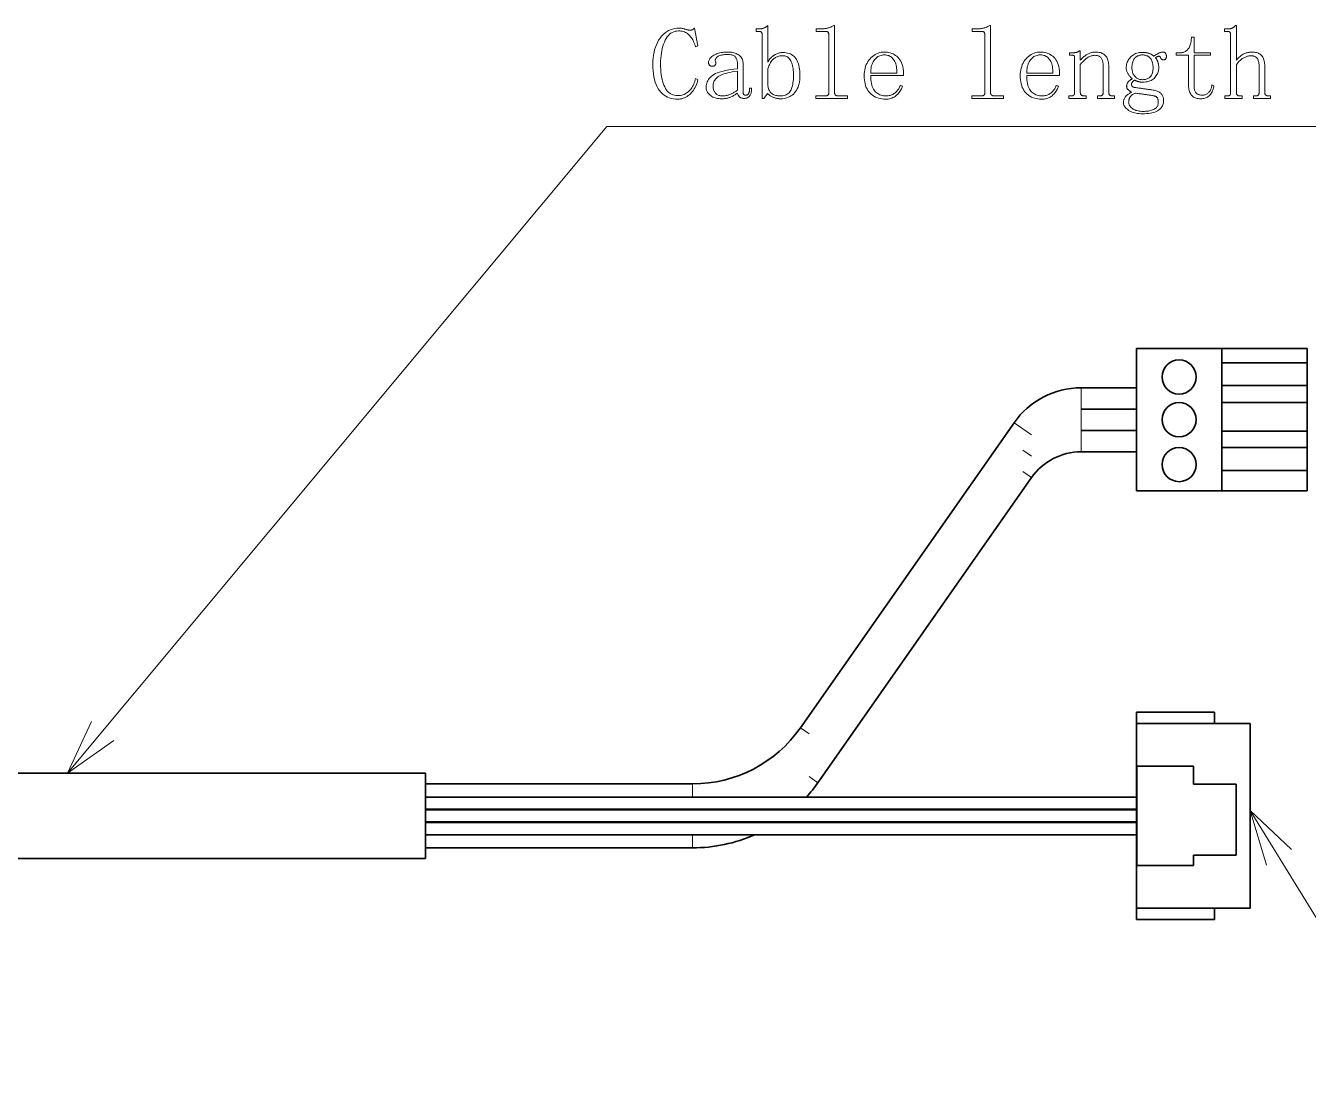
# Model space of a CAD drawing. Extents: x 1 to 297, y 1 to 210.
# Drawn here: x 203.61 to 248.71, y 109.01 to 146.59 of the extents above; entities that cross this region are included whole.
import ezdxf

# ---------------------------------------------------------------- set-up
doc = ezdxf.new("R2010")
doc.units = 0

msp = doc.modelspace()

# ---------------------------------------------------------------- linework, layer by layer
at = {"color": 7, "lineweight": 35, "ltscale": 0.125}
for p, q in [((242.667, 135.239), (242.667, 130.239)), ((242.667, 135.239), (242.667, 130.239)), ((245.667, 135.239), (245.667, 130.239)), ((245.667, 135.239), (245.667, 130.239))]:
    msp.add_line(p, q, dxfattribs=at)
at = {"color": 7, "lineweight": 35, "ltscale": 0.075}
for p, q in [((245.667, 135.239), (242.667, 135.239)), ((245.667, 135.239), (242.667, 135.239)), ((248.667, 135.239), (245.667, 135.239)), ((248.667, 135.239), (245.667, 135.239)), ((248.667, 134.739), (245.667, 134.739)), ((248.667, 134.739), (245.667, 134.739)), ((245.667, 133.939), (248.667, 133.939)), ((245.667, 133.939), (248.667, 133.939)), ((248.667, 133.339), (245.667, 133.339)), ((248.667, 133.339), (245.667, 133.339)), ((245.667, 132.339), (248.667, 132.339)), ((245.667, 132.339), (248.667, 132.339)), ((248.667, 131.756), (245.667, 131.756)), ((248.667, 131.756), (245.667, 131.756)), ((245.667, 130.956), (248.667, 130.956)), ((245.667, 130.956), (248.667, 130.956)), ((245.667, 130.239), (242.667, 130.239)), ((245.667, 130.239), (242.667, 130.239)), ((248.667, 130.239), (245.667, 130.239)), ((248.667, 130.239), (245.667, 130.239))]:
    msp.add_line(p, q, dxfattribs=at)
at = {"color": 7, "lineweight": 35, "ltscale": 0.0125}
msp.add_line((248.667, 135.239), (248.667, 134.739), dxfattribs=at)
msp.add_line((248.667, 135.239), (248.667, 134.739), dxfattribs=at)
at = {"color": 7, "lineweight": 35, "ltscale": 0.02}
for p, q in [((248.667, 133.939), (248.667, 134.739)), ((248.667, 133.939), (248.667, 134.739)), ((248.667, 130.956), (248.667, 131.756)), ((248.667, 130.956), (248.667, 131.756))]:
    msp.add_line(p, q, dxfattribs=at)
at = {"color": 7, "lineweight": 13, "ltscale": 0.009375}
for p, q in [((240.72, 133.482), (240.72, 133.857)), ((240.72, 133.107), (240.72, 133.482)), ((240.72, 132.732), (240.72, 133.107)), ((238.364, 132.631), (238.672, 132.416)), ((240.72, 132.357), (240.72, 132.732)), ((238.672, 132.416), (238.979, 132.201)), ((240.72, 131.982), (240.72, 132.357)), ((240.72, 131.607), (240.72, 131.982)), ((238.672, 131.666), (238.979, 131.451)), ((238.672, 130.916), (238.979, 130.701)), ((231.16, 121.689), (230.853, 121.904)), ((231.467, 119.974), (231.16, 120.189)), ((227.064, 119.932), (227.064, 119.557)), ((227.064, 118.057), (227.064, 117.682))]:
    msp.add_line(p, q, dxfattribs=at)
at = {"color": 7, "lineweight": 35, "ltscale": 0.048695}
for p, q in [((240.72, 133.857), (242.667, 133.857)), ((240.72, 133.107), (242.667, 133.107)), ((240.72, 133.107), (242.667, 133.107)), ((240.72, 132.357), (242.667, 132.357)), ((240.72, 132.357), (242.667, 132.357)), ((240.72, 131.607), (242.667, 131.607))]:
    msp.add_line(p, q, dxfattribs=at)
at = {"color": 7, "lineweight": 35, "ltscale": 0.009375}
for p, q in [((242.667, 133.482), (242.667, 133.857)), ((242.667, 133.482), (242.667, 133.107)), ((242.667, 132.732), (242.667, 133.107)), ((242.667, 132.732), (242.667, 132.357)), ((242.667, 131.982), (242.667, 132.357)), ((242.667, 131.982), (242.667, 131.607))]:
    msp.add_line(p, q, dxfattribs=at)
at = {"color": 7, "lineweight": 35, "ltscale": 0.015}
msp.add_line((248.667, 133.939), (248.667, 133.339), dxfattribs=at)
msp.add_line((248.667, 133.939), (248.667, 133.339), dxfattribs=at)
at = {"color": 7, "lineweight": 35, "ltscale": 0.025}
msp.add_line((248.667, 132.339), (248.667, 133.339), dxfattribs=at)
msp.add_line((248.667, 132.339), (248.667, 133.339), dxfattribs=at)
at = {"color": 7, "lineweight": 35, "ltscale": 0.327394}
for p, q in [((238.364, 132.631), (230.853, 121.904)), ((238.979, 130.701), (231.467, 119.974))]:
    msp.add_line(p, q, dxfattribs=at)
at = {"color": 7, "lineweight": 35, "ltscale": 0.014568}
msp.add_line((248.667, 132.339), (248.667, 131.756), dxfattribs=at)
msp.add_line((248.667, 132.339), (248.667, 131.756), dxfattribs=at)
at = {"color": 7, "lineweight": 35, "ltscale": 0.017932}
msp.add_line((248.667, 130.956), (248.667, 130.239), dxfattribs=at)
msp.add_line((248.667, 130.956), (248.667, 130.239), dxfattribs=at)
at = {"color": 7, "lineweight": 35, "ltscale": 0.01}
for p, q in [((242.667, 122.057), (242.667, 122.457)), ((245.417, 122.057), (245.417, 122.457)), ((242.667, 115.557), (242.667, 115.157)), ((245.417, 115.557), (245.417, 115.157))]:
    msp.add_line(p, q, dxfattribs=at)
at = {"color": 7, "lineweight": 35, "ltscale": 0.06875}
for p, q in [((242.667, 122.457), (245.417, 122.457)), ((245.417, 115.157), (242.667, 115.157))]:
    msp.add_line(p, q, dxfattribs=at)
at = {"color": 7, "lineweight": 35, "ltscale": 0.1}
for p, q in [((242.667, 122.057), (246.667, 122.057)), ((242.667, 115.557), (246.667, 115.557))]:
    msp.add_line(p, q, dxfattribs=at)
at = {"color": 7, "lineweight": 35, "ltscale": 0.1625}
for p, q in [((242.667, 122.057), (242.667, 115.557)), ((246.667, 122.057), (246.667, 115.557))]:
    msp.add_line(p, q, dxfattribs=at)
at = {"color": 7, "lineweight": 35, "ltscale": 0.05}
for p, q in [((244.676, 120.557), (242.676, 120.557)), ((242.676, 117.057), (244.676, 117.057))]:
    msp.add_line(p, q, dxfattribs=at)
at = {"color": 7, "lineweight": 35, "ltscale": 0.0875}
msp.add_line((242.676, 120.557), (242.676, 117.057), dxfattribs=at)
at = {"color": 7, "lineweight": 35, "ltscale": 0.015886}
msp.add_line((244.676, 119.921), (244.676, 120.557), dxfattribs=at)
at = {"color": 7, "lineweight": 35, "ltscale": 0.388131}
for p, q in [((217.667, 120.307), (202.142, 120.307)), ((217.667, 117.307), (202.142, 117.307))]:
    msp.add_line(p, q, dxfattribs=at)
at = {"color": 7, "lineweight": 35, "ltscale": 0.0375}
for p, q in [((217.667, 118.807), (217.667, 120.307)), ((246.176, 119.921), (244.676, 119.921)), ((217.667, 117.307), (217.667, 118.807)), ((244.676, 117.421), (246.176, 117.421))]:
    msp.add_line(p, q, dxfattribs=at)
at = {"color": 7, "lineweight": 35, "ltscale": 0.234929}
for p, q in [((227.064, 119.932), (217.667, 119.932)), ((227.064, 117.682), (217.667, 117.682))]:
    msp.add_line(p, q, dxfattribs=at)
at = {"color": 7, "lineweight": 35, "ltscale": 0.007733}
for p, q in [((217.667, 119.557), (217.667, 119.247)), ((217.667, 118.366), (217.667, 118.057))]:
    msp.add_line(p, q, dxfattribs=at)
at = {"color": 7, "lineweight": 13, "ltscale": 0.002188}
msp.add_line((227.064, 119.557), (227.064, 119.469), dxfattribs=at)
at = {"color": 7, "lineweight": 35, "ltscale": 0.0625}
msp.add_line((246.176, 117.421), (246.176, 119.921), dxfattribs=at)
at = {"color": 7, "lineweight": 35}
for p, q in [((217.667, 119.469), (242.667, 119.469)), ((217.667, 119.044), (242.667, 119.044)), ((217.667, 119.044), (242.667, 119.044)), ((217.667, 119.019), (242.667, 119.019)), ((217.667, 118.594), (242.667, 118.594)), ((217.667, 118.594), (242.667, 118.594)), ((217.667, 118.569), (242.667, 118.569)), ((217.667, 118.144), (242.667, 118.144)), ((217.667, 118.144), (242.667, 118.144))]:
    msp.add_line(p, q, dxfattribs=at)
at = {"color": 7, "lineweight": 35, "ltscale": 0.008281}
msp.add_line((217.667, 119.138), (217.667, 118.807), dxfattribs=at)
at = {"color": 7, "lineweight": 35, "ltscale": 0.005313}
for p, q in [((242.667, 119.257), (242.667, 119.469)), ((242.667, 118.807), (242.667, 119.019)), ((242.667, 118.594), (242.667, 118.807)), ((242.667, 118.144), (242.667, 118.357))]:
    msp.add_line(p, q, dxfattribs=at)
at = {"color": 7, "lineweight": 35, "ltscale": 0.005312}
for p, q in [((242.667, 119.044), (242.667, 119.257)), ((242.667, 118.357), (242.667, 118.569))]:
    msp.add_line(p, q, dxfattribs=at)
at = {"color": 7, "lineweight": 13, "ltscale": 0.00064621}
msp.add_line((227.064, 119.045), (227.064, 119.019), dxfattribs=at)
at = {"color": 7, "lineweight": 35, "ltscale": 0.300661}
msp.add_line((230.641, 119.044), (242.667, 119.044), dxfattribs=at)
at = {"color": 7, "lineweight": 13, "ltscale": 0.000624847}
msp.add_line((227.064, 118.594), (227.064, 118.569), dxfattribs=at)
at = {"color": 7, "lineweight": 35, "ltscale": 0.315168}
msp.add_line((230.061, 118.594), (242.667, 118.594), dxfattribs=at)
at = {"color": 7, "lineweight": 13, "ltscale": 0.002196}
msp.add_line((227.064, 118.144), (227.064, 118.057), dxfattribs=at)
at = {"color": 7, "lineweight": 35, "ltscale": 0.335539}
msp.add_line((229.246, 118.144), (242.667, 118.144), dxfattribs=at)
at = {"color": 7, "lineweight": 35, "ltscale": 0.009114}
msp.add_line((244.676, 117.057), (244.676, 117.421), dxfattribs=at)
at = {"color": 7, "lineweight": 13}
for points in [[(229.709, 145.307), (229.724, 145.338), (229.741, 145.367), (229.759, 145.396), (229.779, 145.423), (229.801, 145.448), (229.825, 145.473), (229.851, 145.496), (229.878, 145.517), (229.907, 145.538), (229.937, 145.557), (229.969, 145.575), (229.999, 145.591), (230.03, 145.604), (230.061, 145.617), (230.091, 145.627), (230.121, 145.635), (230.15, 145.642), (230.18, 145.646), (230.208, 145.649), (230.237, 145.65), (230.296, 145.648), (230.351, 145.642), (230.404, 145.631), (230.453, 145.617), (230.5, 145.598), (230.543, 145.575), (230.584, 145.548), (230.621, 145.517), (230.656, 145.482), (230.687, 145.443), (230.716, 145.399), (230.741, 145.352), (230.764, 145.301), (230.783, 145.246), (230.8, 145.187), (230.813, 145.125), (230.824, 145.058), (230.831, 144.988), (230.836, 144.914), (230.837, 144.836), (230.835, 144.758), (230.829, 144.683), (230.82, 144.613), (230.806, 144.547), (230.789, 144.484), (230.768, 144.425), (230.743, 144.37), (230.714, 144.319), (230.681, 144.272), (230.644, 144.229), (230.605, 144.189), (230.563, 144.154), (230.52, 144.123), (230.475, 144.096), (230.428, 144.073), (230.38, 144.055), (230.329, 144.04), (230.276, 144.03), (230.222, 144.023), (230.166, 144.021), (230.137, 144.022), (230.109, 144.023), (230.082, 144.026), (230.055, 144.029), (230.028, 144.034), (230.002, 144.039), (229.976, 144.046), (229.951, 144.053), (229.926, 144.062), (229.902, 144.071), (229.878, 144.082), (229.854, 144.093), (229.832, 144.105), (229.81, 144.117), (229.789, 144.13), (229.769, 144.144), (229.749, 144.159), (229.73, 144.174), (229.712, 144.19), (229.694, 144.207), (229.566, 144.036), (229.509, 144.036), (229.509, 146.279), (229.508, 146.29), (229.507, 146.3), (229.506, 146.31), (229.504, 146.32), (229.501, 146.329), (229.498, 146.337), (229.495, 146.345), (229.49, 146.352), (229.486, 146.358), (229.48, 146.364), (229.474, 146.37), (229.467, 146.375), (229.459, 146.379), (229.45, 146.383), (229.441, 146.386), (229.43, 146.388), (229.419, 146.39), (229.407, 146.392), (229.394, 146.393), (229.38, 146.393), (229.294, 146.393), (229.294, 146.479), (229.423, 146.479), (229.437, 146.479), (229.451, 146.48), (229.466, 146.481), (229.48, 146.483), (229.494, 146.486), (229.509, 146.489), (229.523, 146.493), (229.537, 146.497), (229.551, 146.502), (229.566, 146.507), (229.58, 146.513), (229.594, 146.52), (229.609, 146.527), (229.623, 146.535), (229.637, 146.543), (229.652, 146.552), (229.666, 146.561), (229.68, 146.571), (229.694, 146.582), (229.709, 146.593)], [(231.566, 146.479), (231.591, 146.479), (231.617, 146.48), (231.642, 146.481), (231.666, 146.483), (231.691, 146.486), (231.715, 146.489), (231.739, 146.493), (231.762, 146.497), (231.786, 146.502), (231.809, 146.507), (231.831, 146.513), (231.854, 146.52), (231.876, 146.527), (231.898, 146.535), (231.919, 146.543), (231.941, 146.552), (231.962, 146.561), (231.982, 146.571), (232.003, 146.582), (232.023, 146.593), (232.051, 146.593), (232.051, 144.236), (232.052, 144.225), (232.053, 144.214), (232.055, 144.204), (232.057, 144.195), (232.06, 144.186), (232.064, 144.177), (232.069, 144.17), (232.074, 144.163), (232.08, 144.156), (232.087, 144.15), (232.095, 144.145), (232.102, 144.14), (232.111, 144.135), (232.119, 144.132), (232.128, 144.129), (232.138, 144.126), (232.148, 144.124), (232.158, 144.123), (232.169, 144.122), (232.18, 144.121), (232.509, 144.121), (232.509, 144.036), (231.394, 144.036), (231.394, 144.121), (231.723, 144.121), (231.737, 144.122), (231.75, 144.123), (231.762, 144.124), (231.773, 144.126), (231.784, 144.129), (231.793, 144.132), (231.802, 144.135), (231.81, 144.14), (231.817, 144.145), (231.823, 144.15), (231.828, 144.156), (231.833, 144.163), (231.837, 144.17), (231.841, 144.177), (231.844, 144.186), (231.847, 144.195), (231.849, 144.204), (231.85, 144.214), (231.851, 144.225), (231.852, 144.236), (231.852, 146.279), (231.851, 146.29), (231.85, 146.3), (231.849, 146.31), (231.847, 146.32), (231.844, 146.329), (231.841, 146.337), (231.837, 146.345), (231.833, 146.352), (231.828, 146.358), (231.823, 146.364), (231.817, 146.37), (231.81, 146.375), (231.802, 146.379), (231.793, 146.383), (231.784, 146.386), (231.773, 146.388), (231.762, 146.39), (231.75, 146.392), (231.737, 146.393), (231.723, 146.393), (231.409, 146.393), (231.409, 146.479)], [(237.051, 146.479), (237.077, 146.479), (237.102, 146.48), (237.127, 146.481), (237.152, 146.483), (237.176, 146.486), (237.201, 146.489), (237.225, 146.493), (237.248, 146.497), (237.271, 146.502), (237.294, 146.507), (237.317, 146.513), (237.339, 146.52), (237.362, 146.527), (237.383, 146.535), (237.405, 146.543), (237.426, 146.552), (237.447, 146.561), (237.468, 146.571), (237.488, 146.582), (237.509, 146.593), (237.537, 146.593), (237.537, 144.236), (237.538, 144.225), (237.539, 144.214), (237.54, 144.204), (237.543, 144.195), (237.546, 144.186), (237.55, 144.177), (237.555, 144.17), (237.56, 144.163), (237.566, 144.156), (237.573, 144.15), (237.58, 144.145), (237.588, 144.14), (237.596, 144.135), (237.605, 144.132), (237.614, 144.129), (237.624, 144.126), (237.633, 144.124), (237.644, 144.123), (237.655, 144.122), (237.666, 144.121), (237.994, 144.121), (237.994, 144.036), (236.88, 144.036), (236.88, 144.121), (237.209, 144.121), (237.223, 144.122), (237.236, 144.123), (237.248, 144.124), (237.259, 144.126), (237.269, 144.129), (237.279, 144.132), (237.288, 144.135), (237.296, 144.14), (237.303, 144.145), (237.309, 144.15), (237.314, 144.156), (237.319, 144.163), (237.323, 144.17), (237.327, 144.177), (237.33, 144.186), (237.333, 144.195), (237.335, 144.204), (237.336, 144.214), (237.337, 144.225), (237.337, 144.236), (237.337, 146.279), (237.337, 146.29), (237.336, 146.3), (237.335, 146.31), (237.333, 146.32), (237.33, 146.329), (237.327, 146.337), (237.323, 146.345), (237.319, 146.352), (237.314, 146.358), (237.309, 146.364), (237.303, 146.37), (237.296, 146.375), (237.288, 146.379), (237.279, 146.383), (237.269, 146.386), (237.259, 146.388), (237.248, 146.39), (237.236, 146.392), (237.223, 146.393), (237.209, 146.393), (236.894, 146.393), (236.894, 146.479)], [(245.78, 144.036), (245.78, 144.121), (245.852, 144.121), (245.865, 144.122), (245.878, 144.123), (245.891, 144.124), (245.902, 144.126), (245.912, 144.129), (245.922, 144.132), (245.93, 144.135), (245.938, 144.14), (245.945, 144.145), (245.951, 144.15), (245.957, 144.156), (245.962, 144.163), (245.966, 144.17), (245.97, 144.177), (245.973, 144.186), (245.975, 144.195), (245.977, 144.204), (245.979, 144.214), (245.98, 144.225), (245.98, 144.236), (245.98, 146.279), (245.98, 146.29), (245.979, 146.3), (245.977, 146.31), (245.975, 146.32), (245.973, 146.329), (245.97, 146.337), (245.966, 146.345), (245.962, 146.352), (245.957, 146.358), (245.951, 146.364), (245.945, 146.37), (245.938, 146.375), (245.93, 146.379), (245.922, 146.383), (245.912, 146.386), (245.902, 146.388), (245.891, 146.39), (245.878, 146.392), (245.865, 146.393), (245.852, 146.393), (245.766, 146.393), (245.766, 146.479), (245.923, 146.479), (245.934, 146.479), (245.946, 146.48), (245.957, 146.481), (245.969, 146.483), (245.98, 146.486), (245.992, 146.489), (246.003, 146.493), (246.014, 146.497), (246.026, 146.502), (246.037, 146.507), (246.049, 146.513), (246.06, 146.52), (246.072, 146.527), (246.083, 146.535), (246.094, 146.543), (246.106, 146.552), (246.117, 146.561), (246.129, 146.571), (246.14, 146.582), (246.152, 146.593), (246.18, 146.593), (246.18, 145.379), (246.206, 145.409), (246.232, 145.438), (246.258, 145.464), (246.284, 145.489), (246.31, 145.512), (246.337, 145.534), (246.364, 145.553), (246.39, 145.571), (246.417, 145.586), (246.444, 145.6), (246.472, 145.612), (246.499, 145.623), (246.528, 145.633), (246.556, 145.641), (246.585, 145.648), (246.615, 145.654), (246.645, 145.658), (246.675, 145.662), (246.706, 145.664), (246.737, 145.664), (246.779, 145.663), (246.819, 145.659), (246.857, 145.653), (246.893, 145.645), (246.926, 145.634), (246.958, 145.621), (246.988, 145.605), (247.016, 145.587), (247.042, 145.566), (247.066, 145.543), (247.087, 145.517), (247.107, 145.489), (247.124, 145.458), (247.139, 145.424), (247.152, 145.387), (247.162, 145.348), (247.17, 145.306), (247.175, 145.262), (247.179, 145.214), (247.18, 145.164), (247.18, 144.236), (247.18, 144.225), (247.182, 144.214), (247.183, 144.204), (247.186, 144.195), (247.189, 144.186), (247.193, 144.177), (247.198, 144.17), (247.203, 144.163), (247.209, 144.156), (247.216, 144.15), (247.223, 144.145), (247.231, 144.14), (247.239, 144.135), (247.248, 144.132), (247.257, 144.129), (247.266, 144.126), (247.276, 144.124), (247.287, 144.123), (247.297, 144.122), (247.309, 144.121), (247.38, 144.121), (247.38, 144.036), (246.78, 144.036), (246.78, 144.121), (246.852, 144.121), (246.865, 144.122), (246.878, 144.123), (246.891, 144.124), (246.902, 144.126), (246.912, 144.129), (246.922, 144.132), (246.93, 144.135), (246.938, 144.14), (246.945, 144.145), (246.951, 144.15), (246.957, 144.156), (246.962, 144.163), (246.966, 144.17), (246.97, 144.177), (246.973, 144.186), (246.975, 144.195), (246.977, 144.204), (246.979, 144.214), (246.98, 144.225), (246.98, 144.236), (246.98, 145.136), (246.979, 145.183), (246.977, 145.226), (246.973, 145.267), (246.967, 145.304), (246.96, 145.337), (246.952, 145.368), (246.942, 145.395), (246.93, 145.419), (246.916, 145.44), (246.902, 145.457), (246.885, 145.472), (246.868, 145.485), (246.85, 145.497), (246.831, 145.507), (246.81, 145.516), (246.789, 145.523), (246.767, 145.529), (246.744, 145.533), (246.72, 145.535), (246.694, 145.536), (246.671, 145.535), (246.648, 145.533), (246.624, 145.529), (246.6, 145.524), (246.575, 145.518), (246.549, 145.51), (246.524, 145.501), (246.498, 145.49), (246.471, 145.478), (246.444, 145.464), (246.417, 145.449), (246.39, 145.432), (246.364, 145.412), (246.337, 145.391), (246.31, 145.368), (246.284, 145.343), (246.258, 145.315), (246.232, 145.286), (246.206, 145.255), (246.18, 145.221), (246.18, 144.236), (246.18, 144.225), (246.182, 144.214), (246.183, 144.204), (246.186, 144.195), (246.189, 144.186), (246.193, 144.177), (246.198, 144.17), (246.203, 144.163), (246.209, 144.156), (246.216, 144.15), (246.223, 144.145), (246.231, 144.14), (246.239, 144.135), (246.248, 144.132), (246.257, 144.129), (246.266, 144.126), (246.276, 144.124), (246.287, 144.123), (246.297, 144.122), (246.309, 144.121), (246.38, 144.121), (246.38, 144.036)], [(226.537, 144.007), (226.459, 144.01), (226.384, 144.019), (226.312, 144.034), (226.243, 144.055), (226.178, 144.082), (226.116, 144.115), (226.058, 144.154), (226.002, 144.199), (225.95, 144.25), (225.902, 144.307), (225.857, 144.371), (225.817, 144.441), (225.781, 144.518), (225.751, 144.602), (225.725, 144.693), (225.703, 144.791), (225.687, 144.895), (225.675, 145.007), (225.668, 145.125), (225.666, 145.25), (225.668, 145.357), (225.676, 145.46), (225.688, 145.559), (225.706, 145.655), (225.728, 145.746), (225.756, 145.835), (225.788, 145.919), (225.826, 146), (225.868, 146.077), (225.916, 146.15), (225.968, 146.218), (226.023, 146.279), (226.082, 146.332), (226.144, 146.379), (226.21, 146.418), (226.28, 146.45), (226.353, 146.475), (226.43, 146.493), (226.51, 146.504), (226.594, 146.507), (226.614, 146.507), (226.634, 146.506), (226.654, 146.504), (226.674, 146.501), (226.694, 146.498), (226.714, 146.494), (226.734, 146.49), (226.754, 146.484), (226.774, 146.478), (226.794, 146.471), (226.814, 146.465), (226.833, 146.459), (226.852, 146.453), (226.87, 146.449), (226.887, 146.445), (226.904, 146.441), (226.92, 146.439), (226.936, 146.437), (226.951, 146.436), (226.966, 146.436), (226.977, 146.436), (226.988, 146.436), (226.998, 146.437), (227.008, 146.438), (227.018, 146.439), (227.027, 146.441), (227.035, 146.443), (227.044, 146.445), (227.051, 146.447), (227.059, 146.45), (227.066, 146.453), (227.073, 146.457), (227.079, 146.461), (227.086, 146.466), (227.093, 146.471), (227.099, 146.477), (227.105, 146.484), (227.111, 146.491), (227.117, 146.499), (227.123, 146.507), (227.251, 145.879), (227.166, 145.85), (227.148, 145.903), (227.129, 145.953), (227.109, 146.001), (227.088, 146.047), (227.066, 146.089), (227.042, 146.129), (227.018, 146.167), (226.992, 146.202), (226.965, 146.234), (226.937, 146.264), (226.908, 146.291), (226.877, 146.316), (226.844, 146.337), (226.809, 146.356), (226.773, 146.371), (226.735, 146.384), (226.695, 146.394), (226.654, 146.401), (226.611, 146.406), (226.566, 146.407), (226.507, 146.404), (226.451, 146.394), (226.398, 146.378), (226.348, 146.355), (226.3, 146.325), (226.255, 146.289), (226.212, 146.246), (226.173, 146.197), (226.136, 146.141), (226.102, 146.079), (226.07, 146.011), (226.042, 145.941), (226.018, 145.867), (225.996, 145.791), (225.978, 145.711), (225.964, 145.628), (225.952, 145.542), (225.944, 145.452), (225.939, 145.36), (225.937, 145.264), (225.939, 145.161), (225.943, 145.062), (225.95, 144.968), (225.96, 144.878), (225.973, 144.793), (225.989, 144.712), (226.007, 144.636), (226.029, 144.565), (226.053, 144.498), (226.08, 144.436), (226.111, 144.379), (226.145, 144.328), (226.182, 144.283), (226.224, 144.244), (226.269, 144.211), (226.318, 144.184), (226.371, 144.163), (226.428, 144.148), (226.488, 144.139), (226.551, 144.136), (226.597, 144.137), (226.64, 144.142), (226.683, 144.15), (226.724, 144.162), (226.764, 144.177), (226.803, 144.195), (226.84, 144.216), (226.876, 144.241), (226.911, 144.269), (226.944, 144.3), (226.976, 144.334), (227.006, 144.37), (227.033, 144.408), (227.059, 144.449), (227.082, 144.491), (227.103, 144.536), (227.122, 144.582), (227.139, 144.631), (227.153, 144.682), (227.166, 144.736), (227.251, 144.693), (227.236, 144.634), (227.218, 144.577), (227.198, 144.522), (227.175, 144.47), (227.15, 144.42), (227.122, 144.371), (227.092, 144.325), (227.059, 144.281), (227.025, 144.24), (226.987, 144.2), (226.948, 144.163), (226.908, 144.131), (226.866, 144.102), (226.823, 144.077), (226.778, 144.055), (226.733, 144.038), (226.686, 144.024), (226.637, 144.015), (226.588, 144.009)], [(244.694, 144.493), (244.695, 144.454), (244.697, 144.418), (244.701, 144.384), (244.706, 144.353), (244.712, 144.325), (244.72, 144.299), (244.729, 144.276), (244.74, 144.255), (244.752, 144.237), (244.766, 144.221), (244.781, 144.208), (244.797, 144.196), (244.815, 144.185), (244.834, 144.176), (244.855, 144.168), (244.877, 144.161), (244.901, 144.156), (244.926, 144.153), (244.952, 144.151), (244.98, 144.15), (245.008, 144.151), (245.035, 144.154), (245.061, 144.158), (245.085, 144.165), (245.109, 144.173), (245.131, 144.183), (245.152, 144.195), (245.172, 144.209), (245.191, 144.225), (245.209, 144.243), (245.225, 144.262), (245.241, 144.283), (245.255, 144.306), (245.268, 144.33), (245.28, 144.355), (245.291, 144.383), (245.301, 144.411), (245.309, 144.442), (245.317, 144.474), (245.323, 144.507), (245.394, 144.479), (245.388, 144.439), (245.379, 144.401), (245.369, 144.365), (245.357, 144.33), (245.343, 144.296), (245.327, 144.264), (245.309, 144.234), (245.289, 144.204), (245.268, 144.176), (245.244, 144.15), (245.219, 144.126), (245.193, 144.104), (245.164, 144.084), (245.135, 144.068), (245.103, 144.054), (245.07, 144.042), (245.036, 144.033), (245, 144.027), (244.962, 144.023), (244.923, 144.021), (244.881, 144.023), (244.841, 144.027), (244.804, 144.033), (244.769, 144.042), (244.735, 144.054), (244.704, 144.068), (244.675, 144.084), (244.649, 144.104), (244.624, 144.126), (244.602, 144.15), (244.581, 144.177), (244.563, 144.207), (244.547, 144.24), (244.533, 144.276), (244.521, 144.314), (244.512, 144.356), (244.504, 144.4), (244.499, 144.447), (244.495, 144.497), (244.494, 144.55), (244.494, 145.55), (244.066, 145.55), (244.066, 145.636), (244.18, 145.636), (244.214, 145.637), (244.246, 145.64), (244.277, 145.645), (244.307, 145.653), (244.335, 145.662), (244.363, 145.674), (244.389, 145.688), (244.413, 145.704), (244.437, 145.722), (244.459, 145.743), (244.479, 145.765), (244.498, 145.791), (244.516, 145.818), (244.532, 145.848), (244.546, 145.88), (244.559, 145.915), (244.57, 145.952), (244.58, 145.992), (244.588, 146.034), (244.594, 146.079), (244.609, 146.193), (244.694, 146.193), (244.694, 145.636), (245.266, 145.636), (245.266, 145.55), (244.694, 145.55)], [(240.294, 144.036), (240.294, 144.121), (240.366, 144.121), (240.38, 144.122), (240.393, 144.123), (240.405, 144.124), (240.416, 144.126), (240.426, 144.129), (240.436, 144.132), (240.445, 144.135), (240.453, 144.14), (240.46, 144.145), (240.466, 144.15), (240.471, 144.156), (240.476, 144.163), (240.48, 144.17), (240.484, 144.177), (240.487, 144.186), (240.49, 144.195), (240.492, 144.204), (240.493, 144.214), (240.494, 144.225), (240.494, 144.236), (240.494, 145.464), (240.494, 145.473), (240.494, 145.481), (240.493, 145.488), (240.492, 145.495), (240.491, 145.502), (240.489, 145.508), (240.487, 145.514), (240.485, 145.519), (240.483, 145.524), (240.48, 145.529), (240.477, 145.533), (240.473, 145.536), (240.469, 145.539), (240.464, 145.542), (240.459, 145.545), (240.453, 145.547), (240.446, 145.548), (240.439, 145.549), (240.431, 145.55), (240.423, 145.55), (240.309, 145.55), (240.309, 145.636), (240.409, 145.636), (240.423, 145.636), (240.437, 145.636), (240.451, 145.637), (240.465, 145.638), (240.478, 145.639), (240.492, 145.641), (240.505, 145.643), (240.518, 145.645), (240.531, 145.647), (240.544, 145.65), (240.557, 145.653), (240.57, 145.657), (240.582, 145.661), (240.595, 145.666), (240.607, 145.671), (240.619, 145.677), (240.631, 145.684), (240.643, 145.691), (240.654, 145.699), (240.666, 145.707), (240.694, 145.707), (240.694, 145.379), (240.72, 145.406), (240.746, 145.433), (240.771, 145.458), (240.797, 145.481), (240.823, 145.504), (240.849, 145.524), (240.874, 145.544), (240.9, 145.561), (240.926, 145.578), (240.951, 145.593), (240.977, 145.606), (241.003, 145.619), (241.03, 145.629), (241.057, 145.639), (241.084, 145.646), (241.111, 145.653), (241.139, 145.658), (241.166, 145.661), (241.195, 145.664), (241.223, 145.664), (241.27, 145.663), (241.315, 145.659), (241.357, 145.653), (241.397, 145.644), (241.434, 145.632), (241.468, 145.618), (241.5, 145.601), (241.529, 145.582), (241.556, 145.56), (241.58, 145.536), (241.602, 145.509), (241.621, 145.479), (241.638, 145.447), (241.653, 145.412), (241.666, 145.375), (241.676, 145.335), (241.684, 145.293), (241.69, 145.248), (241.693, 145.2), (241.694, 145.15), (241.694, 144.236), (241.695, 144.225), (241.696, 144.214), (241.698, 144.204), (241.7, 144.195), (241.703, 144.186), (241.707, 144.177), (241.712, 144.17), (241.717, 144.163), (241.723, 144.156), (241.73, 144.15), (241.737, 144.145), (241.745, 144.14), (241.753, 144.135), (241.762, 144.132), (241.771, 144.129), (241.781, 144.126), (241.791, 144.124), (241.801, 144.123), (241.812, 144.122), (241.823, 144.121), (241.894, 144.121), (241.894, 144.036), (241.294, 144.036), (241.294, 144.121), (241.366, 144.121), (241.38, 144.122), (241.393, 144.123), (241.405, 144.124), (241.416, 144.126), (241.426, 144.129), (241.436, 144.132), (241.445, 144.135), (241.453, 144.14), (241.46, 144.145), (241.466, 144.15), (241.471, 144.156), (241.476, 144.163), (241.48, 144.17), (241.484, 144.177), (241.487, 144.186), (241.49, 144.195), (241.492, 144.204), (241.493, 144.214), (241.494, 144.225), (241.494, 144.236), (241.494, 145.193), (241.494, 145.226), (241.492, 145.258), (241.488, 145.289), (241.483, 145.317), (241.477, 145.345), (241.469, 145.37), (241.459, 145.394), (241.449, 145.417), (241.436, 145.438), (241.423, 145.457), (241.408, 145.475), (241.391, 145.491), (241.374, 145.504), (241.354, 145.517), (241.334, 145.527), (241.311, 145.535), (241.288, 145.542), (241.263, 145.546), (241.236, 145.549), (241.209, 145.55), (241.183, 145.549), (241.157, 145.547), (241.131, 145.542), (241.105, 145.536), (241.078, 145.529), (241.052, 145.519), (241.025, 145.508), (240.998, 145.495), (240.971, 145.481), (240.944, 145.464), (240.917, 145.446), (240.891, 145.427), (240.865, 145.406), (240.839, 145.384), (240.814, 145.361), (240.789, 145.336), (240.765, 145.309), (240.741, 145.281), (240.717, 145.252), (240.694, 145.221), (240.694, 144.236), (240.695, 144.225), (240.696, 144.214), (240.698, 144.204), (240.7, 144.195), (240.703, 144.186), (240.707, 144.177), (240.712, 144.17), (240.717, 144.163), (240.723, 144.156), (240.73, 144.15), (240.737, 144.145), (240.745, 144.14), (240.753, 144.135), (240.762, 144.132), (240.771, 144.129), (240.781, 144.126), (240.791, 144.124), (240.801, 144.123), (240.812, 144.122), (240.823, 144.121), (240.894, 144.121), (240.894, 144.036)], [(228.08, 144.021), (228.03, 144.023), (227.982, 144.026), (227.936, 144.032), (227.893, 144.041), (227.852, 144.052), (227.813, 144.065), (227.776, 144.081), (227.742, 144.099), (227.71, 144.12), (227.68, 144.143), (227.653, 144.167), (227.629, 144.193), (227.607, 144.219), (227.589, 144.246), (227.573, 144.273), (227.56, 144.301), (227.55, 144.33), (227.543, 144.36), (227.539, 144.39), (227.537, 144.421), (227.539, 144.472), (227.546, 144.521), (227.557, 144.567), (227.573, 144.612), (227.593, 144.655), (227.617, 144.697), (227.646, 144.736), (227.679, 144.773), (227.717, 144.809), (227.759, 144.843), (227.807, 144.875), (227.865, 144.905), (227.931, 144.933), (228.005, 144.959), (228.089, 144.984), (228.181, 145.007), (228.282, 145.027), (228.392, 145.046), (228.51, 145.063), (228.637, 145.079), (228.637, 145.25), (228.637, 145.278), (228.635, 145.305), (228.631, 145.331), (228.627, 145.356), (228.621, 145.38), (228.614, 145.403), (228.606, 145.425), (228.596, 145.447), (228.585, 145.467), (228.573, 145.486), (228.558, 145.503), (228.541, 145.519), (228.52, 145.533), (228.495, 145.545), (228.468, 145.555), (228.437, 145.564), (228.402, 145.57), (228.365, 145.575), (228.324, 145.578), (228.28, 145.579), (228.233, 145.578), (228.189, 145.575), (228.147, 145.571), (228.109, 145.566), (228.073, 145.559), (228.04, 145.55), (228.01, 145.54), (227.983, 145.528), (227.959, 145.515), (227.937, 145.5), (227.919, 145.484), (227.902, 145.468), (227.889, 145.452), (227.878, 145.436), (227.869, 145.42), (227.863, 145.403), (227.86, 145.386), (227.859, 145.37), (227.861, 145.353), (227.866, 145.336), (227.871, 145.324), (227.875, 145.313), (227.878, 145.301), (227.88, 145.29), (227.88, 145.279), (227.88, 145.267), (227.878, 145.256), (227.875, 145.244), (227.871, 145.233), (227.866, 145.221), (227.859, 145.211), (227.852, 145.201), (227.844, 145.192), (227.834, 145.185), (227.823, 145.179), (227.811, 145.173), (227.798, 145.169), (227.783, 145.167), (227.768, 145.165), (227.751, 145.164), (227.74, 145.165), (227.729, 145.166), (227.719, 145.167), (227.709, 145.17), (227.7, 145.173), (227.691, 145.177), (227.682, 145.182), (227.674, 145.187), (227.666, 145.193), (227.659, 145.2), (227.652, 145.207), (227.646, 145.216), (227.64, 145.225), (227.636, 145.234), (227.632, 145.245), (227.629, 145.256), (227.626, 145.267), (227.624, 145.28), (227.623, 145.293), (227.623, 145.307), (227.625, 145.333), (227.63, 145.358), (227.64, 145.383), (227.653, 145.408), (227.669, 145.432), (227.69, 145.456), (227.714, 145.48), (227.742, 145.504), (227.773, 145.527), (227.809, 145.55), (227.847, 145.572), (227.886, 145.591), (227.928, 145.608), (227.971, 145.623), (228.016, 145.636), (228.062, 145.646), (228.111, 145.654), (228.161, 145.66), (228.212, 145.663), (228.266, 145.664), (228.322, 145.663), (228.374, 145.66), (228.424, 145.655), (228.471, 145.647), (228.516, 145.637), (228.557, 145.626), (228.596, 145.612), (228.632, 145.596), (228.664, 145.577), (228.694, 145.557), (228.721, 145.535), (228.746, 145.511), (228.767, 145.484), (228.786, 145.457), (228.801, 145.427), (228.814, 145.395), (228.824, 145.362), (228.831, 145.326), (228.836, 145.289), (228.837, 145.25), (228.837, 144.307), (228.837, 144.285), (228.838, 144.265), (228.839, 144.247), (228.841, 144.231), (228.843, 144.216), (228.845, 144.203), (228.848, 144.193), (228.851, 144.184), (228.855, 144.177), (228.859, 144.171), (228.863, 144.167), (228.869, 144.164), (228.875, 144.16), (228.882, 144.158), (228.889, 144.155), (228.897, 144.153), (228.906, 144.152), (228.916, 144.151), (228.926, 144.15), (228.937, 144.15), (228.951, 144.151), (228.964, 144.153), (228.976, 144.156), (228.988, 144.16), (228.998, 144.166), (229.007, 144.173), (229.016, 144.181), (229.024, 144.191), (229.031, 144.202), (229.037, 144.214), (229.043, 144.228), (229.048, 144.242), (229.052, 144.257), (229.055, 144.274), (229.059, 144.291), (229.061, 144.309), (229.063, 144.329), (229.065, 144.349), (229.065, 144.37), (229.066, 144.393), (229.137, 144.393), (229.137, 144.354), (229.134, 144.318), (229.131, 144.284), (229.126, 144.252), (229.119, 144.223), (229.111, 144.197), (229.102, 144.172), (229.091, 144.151), (229.079, 144.131), (229.066, 144.114), (229.051, 144.099), (229.035, 144.086), (229.019, 144.074), (229.002, 144.064), (228.984, 144.055), (228.965, 144.048), (228.945, 144.043), (228.924, 144.039), (228.902, 144.036), (228.88, 144.036), (228.861, 144.036), (228.842, 144.037), (228.824, 144.04), (228.807, 144.043), (228.791, 144.046), (228.775, 144.051), (228.761, 144.057), (228.747, 144.063), (228.735, 144.07), (228.723, 144.079), (228.712, 144.088), (228.701, 144.098), (228.691, 144.109), (228.682, 144.122), (228.673, 144.136), (228.665, 144.151), (228.657, 144.167), (228.65, 144.184), (228.643, 144.202), (228.637, 144.221), (228.609, 144.202), (228.581, 144.183), (228.553, 144.166), (228.526, 144.149), (228.5, 144.134), (228.473, 144.119), (228.448, 144.106), (228.422, 144.093), (228.397, 144.082), (228.373, 144.071), (228.348, 144.062), (228.322, 144.053), (228.296, 144.046), (228.268, 144.039), (228.239, 144.034), (228.209, 144.029), (228.178, 144.026), (228.147, 144.023), (228.114, 144.022)], [(229.709, 144.507), (229.71, 144.476), (229.713, 144.446), (229.718, 144.417), (229.726, 144.388), (229.735, 144.361), (229.747, 144.334), (229.761, 144.308), (229.777, 144.283), (229.795, 144.259), (229.816, 144.236), (229.838, 144.214), (229.863, 144.195), (229.89, 144.177), (229.919, 144.163), (229.95, 144.15), (229.983, 144.14), (230.018, 144.132), (230.056, 144.126), (230.095, 144.123), (230.137, 144.121), (230.187, 144.123), (230.234, 144.129), (230.278, 144.137), (230.319, 144.15), (230.357, 144.166), (230.392, 144.186), (230.424, 144.209), (230.453, 144.236), (230.479, 144.266), (230.501, 144.3), (230.522, 144.337), (230.54, 144.379), (230.556, 144.423), (230.57, 144.471), (230.582, 144.523), (230.591, 144.579), (230.599, 144.637), (230.604, 144.7), (230.608, 144.766), (230.609, 144.836), (230.608, 144.903), (230.605, 144.966), (230.6, 145.027), (230.594, 145.084), (230.585, 145.137), (230.575, 145.188), (230.563, 145.235), (230.549, 145.279), (230.533, 145.32), (230.516, 145.357), (230.496, 145.391), (230.474, 145.421), (230.45, 145.448), (230.424, 145.471), (230.396, 145.491), (230.366, 145.507), (230.333, 145.52), (230.299, 145.529), (230.262, 145.534), (230.223, 145.536), (230.189, 145.535), (230.156, 145.532), (230.124, 145.527), (230.093, 145.52), (230.062, 145.511), (230.033, 145.5), (230.004, 145.487), (229.976, 145.472), (229.949, 145.455), (229.923, 145.436), (229.898, 145.414), (229.873, 145.389), (229.85, 145.362), (229.827, 145.331), (229.805, 145.296), (229.784, 145.259), (229.764, 145.219), (229.745, 145.175), (229.726, 145.128), (229.709, 145.079)], [(233.323, 144.836), (233.324, 144.761), (233.329, 144.69), (233.336, 144.624), (233.347, 144.563), (233.36, 144.505), (233.377, 144.453), (233.396, 144.404), (233.419, 144.36), (233.444, 144.321), (233.473, 144.286), (233.504, 144.254), (233.537, 144.227), (233.571, 144.202), (233.608, 144.181), (233.646, 144.162), (233.686, 144.148), (233.728, 144.136), (233.772, 144.128), (233.818, 144.123), (233.866, 144.121), (233.902, 144.122), (233.938, 144.126), (233.972, 144.131), (234.005, 144.139), (234.037, 144.148), (234.068, 144.16), (234.098, 144.174), (234.126, 144.19), (234.154, 144.208), (234.18, 144.229), (234.205, 144.25), (234.229, 144.273), (234.251, 144.297), (234.271, 144.322), (234.291, 144.348), (234.309, 144.375), (234.325, 144.403), (234.34, 144.432), (234.354, 144.462), (234.366, 144.493), (234.437, 144.464), (234.428, 144.433), (234.416, 144.402), (234.402, 144.371), (234.386, 144.34), (234.368, 144.309), (234.347, 144.278), (234.325, 144.248), (234.3, 144.217), (234.273, 144.187), (234.244, 144.157), (234.213, 144.129), (234.18, 144.103), (234.145, 144.081), (234.107, 144.061), (234.068, 144.045), (234.026, 144.031), (233.982, 144.021), (233.936, 144.013), (233.888, 144.009), (233.837, 144.007), (233.773, 144.009), (233.711, 144.016), (233.651, 144.026), (233.594, 144.041), (233.539, 144.061), (233.487, 144.084), (233.437, 144.112), (233.389, 144.144), (233.344, 144.181), (233.301, 144.221), (233.262, 144.266), (233.227, 144.315), (233.196, 144.367), (233.169, 144.423), (233.146, 144.482), (233.128, 144.545), (233.113, 144.612), (233.103, 144.683), (233.096, 144.758), (233.094, 144.836), (233.096, 144.906), (233.103, 144.974), (233.113, 145.039), (233.128, 145.102), (233.146, 145.162), (233.169, 145.221), (233.196, 145.276), (233.227, 145.329), (233.262, 145.38), (233.301, 145.429), (233.344, 145.473), (233.388, 145.513), (233.434, 145.549), (233.482, 145.579), (233.532, 145.605), (233.583, 145.627), (233.637, 145.643), (233.692, 145.655), (233.75, 145.662), (233.809, 145.664), (233.862, 145.662), (233.914, 145.657), (233.965, 145.648), (234.014, 145.635), (234.062, 145.618), (234.109, 145.597), (234.154, 145.573), (234.197, 145.545), (234.239, 145.514), (234.28, 145.479), (234.318, 145.439), (234.352, 145.393), (234.382, 145.343), (234.408, 145.287), (234.43, 145.225), (234.448, 145.158), (234.462, 145.086), (234.472, 145.008), (234.478, 144.924), (234.48, 144.836)], [(234.237, 144.921), (234.239, 144.983), (234.238, 145.041), (234.234, 145.096), (234.227, 145.149), (234.218, 145.198), (234.206, 145.245), (234.191, 145.288), (234.173, 145.328), (234.153, 145.366), (234.13, 145.4), (234.105, 145.431), (234.078, 145.459), (234.05, 145.484), (234.02, 145.505), (233.989, 145.523), (233.956, 145.538), (233.922, 145.549), (233.885, 145.558), (233.848, 145.563), (233.809, 145.564), (233.767, 145.563), (233.726, 145.557), (233.687, 145.549), (233.65, 145.537), (233.614, 145.521), (233.58, 145.503), (233.547, 145.48), (233.516, 145.455), (233.487, 145.425), (233.459, 145.393), (233.433, 145.357), (233.41, 145.319), (233.389, 145.278), (233.372, 145.235), (233.357, 145.189), (233.345, 145.141), (233.335, 145.09), (233.328, 145.036), (233.324, 144.98), (233.323, 144.921)], [(238.809, 144.836), (238.81, 144.761), (238.815, 144.69), (238.822, 144.624), (238.833, 144.563), (238.846, 144.505), (238.863, 144.453), (238.882, 144.404), (238.905, 144.36), (238.93, 144.321), (238.959, 144.286), (238.99, 144.254), (239.022, 144.227), (239.057, 144.202), (239.094, 144.181), (239.132, 144.162), (239.172, 144.148), (239.214, 144.136), (239.258, 144.128), (239.304, 144.123), (239.352, 144.121), (239.388, 144.122), (239.423, 144.126), (239.458, 144.131), (239.491, 144.139), (239.523, 144.148), (239.554, 144.16), (239.583, 144.174), (239.612, 144.19), (239.639, 144.208), (239.666, 144.229), (239.691, 144.25), (239.714, 144.273), (239.736, 144.297), (239.757, 144.322), (239.777, 144.348), (239.794, 144.375), (239.811, 144.403), (239.826, 144.432), (239.839, 144.462), (239.852, 144.493), (239.923, 144.464), (239.913, 144.433), (239.902, 144.402), (239.888, 144.371), (239.872, 144.34), (239.853, 144.309), (239.833, 144.278), (239.81, 144.248), (239.786, 144.217), (239.759, 144.187), (239.73, 144.157), (239.699, 144.129), (239.666, 144.103), (239.63, 144.081), (239.593, 144.061), (239.553, 144.045), (239.512, 144.031), (239.468, 144.021), (239.421, 144.013), (239.373, 144.009), (239.323, 144.007), (239.258, 144.009), (239.196, 144.016), (239.137, 144.026), (239.079, 144.041), (239.025, 144.061), (238.972, 144.084), (238.922, 144.112), (238.875, 144.144), (238.83, 144.181), (238.787, 144.221), (238.748, 144.266), (238.713, 144.315), (238.682, 144.367), (238.655, 144.423), (238.632, 144.482), (238.613, 144.545), (238.599, 144.612), (238.588, 144.683), (238.582, 144.758), (238.58, 144.836), (238.582, 144.906), (238.588, 144.974), (238.599, 145.039), (238.613, 145.102), (238.632, 145.162), (238.655, 145.221), (238.682, 145.276), (238.713, 145.329), (238.748, 145.38), (238.787, 145.429), (238.83, 145.473), (238.874, 145.513), (238.92, 145.549), (238.968, 145.579), (239.018, 145.605), (239.069, 145.627), (239.123, 145.643), (239.178, 145.655), (239.235, 145.662), (239.294, 145.664), (239.348, 145.662), (239.4, 145.657), (239.451, 145.648), (239.5, 145.635), (239.548, 145.618), (239.594, 145.597), (239.639, 145.573), (239.683, 145.545), (239.725, 145.514), (239.766, 145.479), (239.804, 145.439), (239.838, 145.393), (239.868, 145.343), (239.894, 145.287), (239.916, 145.225), (239.934, 145.158), (239.948, 145.086), (239.958, 145.008), (239.964, 144.924), (239.966, 144.836)], [(239.723, 144.921), (239.724, 144.983), (239.723, 145.041), (239.719, 145.096), (239.713, 145.149), (239.703, 145.198), (239.691, 145.245), (239.676, 145.288), (239.659, 145.328), (239.639, 145.366), (239.616, 145.4), (239.591, 145.431), (239.564, 145.459), (239.536, 145.484), (239.506, 145.505), (239.475, 145.523), (239.442, 145.538), (239.407, 145.549), (239.371, 145.558), (239.334, 145.563), (239.294, 145.564), (239.252, 145.563), (239.212, 145.557), (239.173, 145.549), (239.135, 145.537), (239.1, 145.521), (239.065, 145.503), (239.033, 145.48), (239.002, 145.455), (238.972, 145.425), (238.944, 145.393), (238.919, 145.357), (238.895, 145.319), (238.875, 145.278), (238.857, 145.235), (238.843, 145.189), (238.83, 145.141), (238.821, 145.09), (238.814, 145.036), (238.81, 144.98), (238.809, 144.921)], [(243.209, 144.336), (243.25, 144.329), (243.29, 144.322), (243.327, 144.313), (243.362, 144.303), (243.394, 144.291), (243.425, 144.278), (243.453, 144.264), (243.478, 144.249), (243.502, 144.232), (243.523, 144.214), (243.542, 144.195), (243.559, 144.175), (243.574, 144.153), (243.587, 144.13), (243.598, 144.105), (243.607, 144.08), (243.614, 144.053), (243.619, 144.025), (243.622, 143.995), (243.623, 143.964), (243.621, 143.922), (243.616, 143.882), (243.607, 143.843), (243.594, 143.807), (243.578, 143.771), (243.559, 143.738), (243.535, 143.706), (243.509, 143.676), (243.478, 143.648), (243.444, 143.621), (243.407, 143.597), (243.365, 143.575), (243.319, 143.556), (243.268, 143.539), (243.214, 143.525), (243.156, 143.513), (243.093, 143.504), (243.026, 143.498), (242.955, 143.494), (242.88, 143.493), (242.821, 143.494), (242.765, 143.498), (242.71, 143.504), (242.658, 143.512), (242.609, 143.523), (242.561, 143.537), (242.516, 143.552), (242.473, 143.571), (242.433, 143.591), (242.394, 143.614), (242.359, 143.639), (242.327, 143.664), (242.3, 143.69), (242.275, 143.717), (242.255, 143.745), (242.238, 143.773), (242.225, 143.802), (242.216, 143.831), (242.21, 143.862), (242.209, 143.893), (242.209, 143.913), (242.212, 143.933), (242.215, 143.953), (242.22, 143.973), (242.227, 143.993), (242.234, 144.013), (242.244, 144.033), (242.254, 144.053), (242.266, 144.073), (242.28, 144.093), (242.295, 144.112), (242.312, 144.131), (242.331, 144.149), (242.351, 144.166), (242.373, 144.182), (242.397, 144.197), (242.422, 144.212), (242.449, 144.225), (242.478, 144.238), (242.509, 144.25), (242.492, 144.259), (242.476, 144.267), (242.46, 144.276), (242.446, 144.285), (242.432, 144.295), (242.419, 144.304), (242.406, 144.313), (242.394, 144.323), (242.383, 144.333), (242.373, 144.343), (242.363, 144.353), (242.355, 144.364), (242.347, 144.375), (242.341, 144.386), (242.335, 144.398), (242.331, 144.411), (242.327, 144.423), (242.325, 144.437), (242.323, 144.45), (242.323, 144.464), (242.324, 144.481), (242.325, 144.498), (242.328, 144.514), (242.332, 144.529), (242.337, 144.545), (242.344, 144.559), (242.351, 144.574), (242.359, 144.588), (242.369, 144.601), (242.38, 144.614), (242.392, 144.627), (242.404, 144.639), (242.417, 144.651), (242.43, 144.662), (242.444, 144.673), (242.459, 144.684), (242.474, 144.694), (242.49, 144.703), (242.506, 144.713), (242.523, 144.721), (242.506, 144.736), (242.49, 144.751), (242.473, 144.767), (242.458, 144.783), (242.443, 144.8), (242.428, 144.817), (242.413, 144.835), (242.4, 144.854), (242.386, 144.873), (242.373, 144.893), (242.361, 144.913), (242.35, 144.933), (242.34, 144.954), (242.332, 144.975), (242.325, 144.996), (242.319, 145.018), (242.314, 145.04), (242.311, 145.062), (242.309, 145.084), (242.309, 145.107), (242.31, 145.149), (242.315, 145.191), (242.322, 145.231), (242.333, 145.271), (242.346, 145.309), (242.363, 145.346), (242.382, 145.383), (242.405, 145.418), (242.43, 145.452), (242.459, 145.486), (242.49, 145.517), (242.523, 145.545), (242.56, 145.569), (242.598, 145.591), (242.639, 145.609), (242.682, 145.624), (242.728, 145.635), (242.776, 145.643), (242.827, 145.648), (242.88, 145.65), (242.903, 145.65), (242.926, 145.649), (242.948, 145.647), (242.97, 145.645), (242.993, 145.643), (243.015, 145.64), (243.037, 145.636), (243.058, 145.632), (243.08, 145.627), (243.102, 145.621), (243.123, 145.615), (243.143, 145.608), (243.163, 145.6), (243.182, 145.592), (243.2, 145.582), (243.217, 145.572), (243.234, 145.56), (243.25, 145.548), (243.265, 145.535), (243.28, 145.521), (243.3, 145.535), (243.319, 145.549), (243.338, 145.561), (243.357, 145.573), (243.375, 145.584), (243.392, 145.594), (243.41, 145.604), (243.426, 145.613), (243.443, 145.621), (243.459, 145.629), (243.474, 145.635), (243.489, 145.641), (243.504, 145.647), (243.518, 145.651), (243.532, 145.655), (243.545, 145.659), (243.558, 145.661), (243.571, 145.663), (243.583, 145.664), (243.594, 145.664), (243.608, 145.664), (243.621, 145.662), (243.633, 145.66), (243.645, 145.656), (243.655, 145.652), (243.665, 145.646), (243.673, 145.64), (243.681, 145.632), (243.688, 145.624), (243.694, 145.614), (243.7, 145.604), (243.705, 145.595), (243.709, 145.585), (243.713, 145.575), (243.716, 145.566), (243.718, 145.557), (243.72, 145.548), (243.722, 145.539), (243.723, 145.53), (243.723, 145.521), (243.723, 145.51), (243.722, 145.499), (243.721, 145.489), (243.719, 145.479), (243.718, 145.47), (243.715, 145.461), (243.712, 145.452), (243.709, 145.444), (243.706, 145.436), (243.701, 145.429), (243.697, 145.422), (243.691, 145.416), (243.685, 145.41), (243.679, 145.406), (243.671, 145.402), (243.663, 145.399), (243.654, 145.396), (243.644, 145.394), (243.634, 145.393), (243.623, 145.393), (243.615, 145.393), (243.606, 145.394), (243.598, 145.395), (243.591, 145.396), (243.584, 145.398), (243.577, 145.401), (243.57, 145.403), (243.563, 145.407), (243.557, 145.41), (243.551, 145.414), (243.546, 145.419), (243.541, 145.424), (243.536, 145.429), (243.531, 145.435), (243.527, 145.441), (243.522, 145.448), (243.518, 145.455), (243.515, 145.462), (243.512, 145.47), (243.509, 145.479), (243.505, 145.487), (243.501, 145.494), (243.497, 145.5), (243.492, 145.505), (243.485, 145.509), (243.479, 145.512), (243.471, 145.514), (243.463, 145.515), (243.454, 145.515), (243.444, 145.514), (243.434, 145.512), (243.424, 145.51), (243.414, 145.507), (243.403, 145.503), (243.393, 145.498), (243.382, 145.493), (243.371, 145.487), (243.36, 145.48), (243.349, 145.472), (243.337, 145.464), (243.348, 145.452), (243.359, 145.44), (243.369, 145.426), (243.378, 145.412), (243.387, 145.396), (243.395, 145.38), (243.403, 145.363), (243.41, 145.345), (243.417, 145.327), (243.423, 145.307), (243.428, 145.287), (243.433, 145.267), (243.438, 145.247), (243.441, 145.227), (243.444, 145.207), (243.447, 145.187), (243.449, 145.167), (243.45, 145.147), (243.451, 145.127), (243.451, 145.107), (243.45, 145.073), (243.446, 145.039), (243.439, 145.005), (243.43, 144.971), (243.418, 144.937), (243.403, 144.904), (243.385, 144.871), (243.365, 144.837), (243.342, 144.804), (243.316, 144.771), (243.287, 144.74), (243.255, 144.712), (243.22, 144.688), (243.181, 144.666), (243.139, 144.648), (243.094, 144.633), (243.045, 144.622), (242.993, 144.614), (242.938, 144.609), (242.88, 144.607), (242.863, 144.607), (242.846, 144.608), (242.83, 144.609), (242.814, 144.611), (242.798, 144.612), (242.782, 144.615), (242.767, 144.618), (242.752, 144.621), (242.737, 144.624), (242.723, 144.629), (242.709, 144.633), (242.695, 144.637), (242.683, 144.642), (242.67, 144.647), (242.659, 144.652), (242.647, 144.657), (242.637, 144.662), (242.627, 144.667), (242.617, 144.673), (242.609, 144.679), (242.598, 144.673), (242.587, 144.667), (242.577, 144.66), (242.568, 144.653), (242.559, 144.646), (242.55, 144.639), (242.543, 144.632), (242.535, 144.624), (242.529, 144.616), (242.523, 144.607), (242.518, 144.599), (242.513, 144.591), (242.508, 144.583), (242.505, 144.575), (242.501, 144.568), (242.499, 144.561), (242.497, 144.554), (242.495, 144.548), (242.495, 144.542), (242.494, 144.536), (242.495, 144.525), (242.495, 144.514), (242.497, 144.504), (242.499, 144.495), (242.501, 144.486), (242.505, 144.477), (242.508, 144.47), (242.513, 144.463), (242.518, 144.456), (242.523, 144.45), (242.529, 144.445), (242.535, 144.44), (242.543, 144.435), (242.55, 144.432), (242.559, 144.429), (242.568, 144.426), (242.577, 144.424), (242.587, 144.423), (242.598, 144.422), (242.609, 144.421), (242.645, 144.416), (242.682, 144.41), (242.717, 144.405), (242.751, 144.4), (242.785, 144.395), (242.819, 144.39), (242.851, 144.385), (242.883, 144.38), (242.914, 144.376), (242.944, 144.371), (242.974, 144.367), (243.003, 144.363), (243.031, 144.359), (243.059, 144.355), (243.085, 144.352), (243.111, 144.348), (243.137, 144.345), (243.161, 144.342), (243.185, 144.339)], [(242.509, 145.107), (242.51, 145.073), (242.513, 145.041), (242.518, 145.009), (242.525, 144.978), (242.534, 144.948), (242.545, 144.919), (242.558, 144.892), (242.573, 144.865), (242.59, 144.839), (242.609, 144.814), (242.629, 144.791), (242.652, 144.771), (242.675, 144.752), (242.7, 144.737), (242.727, 144.723), (242.754, 144.712), (242.784, 144.704), (242.814, 144.698), (242.846, 144.694), (242.88, 144.693), (242.916, 144.694), (242.951, 144.697), (242.983, 144.702), (243.014, 144.71), (243.043, 144.72), (243.07, 144.731), (243.095, 144.745), (243.118, 144.761), (243.139, 144.78), (243.159, 144.8), (243.176, 144.822), (243.192, 144.847), (243.206, 144.873), (243.218, 144.901), (243.228, 144.93), (243.237, 144.962), (243.243, 144.995), (243.248, 145.031), (243.251, 145.068), (243.251, 145.107), (243.25, 145.154), (243.247, 145.199), (243.242, 145.241), (243.234, 145.28), (243.225, 145.316), (243.213, 145.35), (243.199, 145.381), (243.183, 145.409), (243.165, 145.434), (243.144, 145.457), (243.122, 145.477), (243.1, 145.496), (243.076, 145.512), (243.051, 145.526), (243.025, 145.537), (242.998, 145.547), (242.97, 145.555), (242.941, 145.56), (242.911, 145.563), (242.88, 145.564), (242.849, 145.563), (242.819, 145.56), (242.79, 145.555), (242.762, 145.547), (242.735, 145.537), (242.71, 145.526), (242.685, 145.512), (242.661, 145.496), (242.638, 145.477), (242.616, 145.457), (242.595, 145.434), (242.577, 145.409), (242.561, 145.381), (242.547, 145.35), (242.535, 145.316), (242.526, 145.28), (242.518, 145.241), (242.513, 145.199), (242.51, 145.154)], [(227.78, 144.464), (227.781, 144.439), (227.783, 144.414), (227.787, 144.389), (227.793, 144.365), (227.8, 144.341), (227.808, 144.318), (227.819, 144.295), (227.83, 144.272), (227.844, 144.25), (227.859, 144.229), (227.875, 144.208), (227.894, 144.19), (227.914, 144.174), (227.936, 144.16), (227.96, 144.148), (227.986, 144.139), (228.014, 144.131), (228.044, 144.126), (228.075, 144.122), (228.109, 144.121), (228.134, 144.122), (228.16, 144.123), (228.186, 144.126), (228.212, 144.129), (228.237, 144.134), (228.263, 144.139), (228.289, 144.146), (228.314, 144.153), (228.34, 144.162), (228.366, 144.171), (228.392, 144.182), (228.418, 144.193), (228.444, 144.206), (228.471, 144.219), (228.498, 144.234), (228.525, 144.249), (228.553, 144.266), (228.581, 144.283), (228.609, 144.302), (228.637, 144.321), (228.637, 144.993), (228.543, 144.981), (228.455, 144.967), (228.373, 144.951), (228.297, 144.935), (228.227, 144.916), (228.162, 144.896), (228.104, 144.874), (228.052, 144.851), (228.006, 144.826), (227.966, 144.8), (227.93, 144.772), (227.899, 144.743), (227.871, 144.713), (227.847, 144.681), (227.826, 144.648), (227.81, 144.614), (227.797, 144.578), (227.788, 144.542), (227.782, 144.504)], [(242.623, 144.221), (242.598, 144.21), (242.575, 144.198), (242.553, 144.185), (242.533, 144.172), (242.514, 144.159), (242.497, 144.145), (242.481, 144.131), (242.467, 144.116), (242.455, 144.101), (242.444, 144.086), (242.435, 144.07), (242.426, 144.053), (242.419, 144.035), (242.412, 144.017), (242.407, 143.998), (242.402, 143.979), (242.399, 143.958), (242.396, 143.937), (242.395, 143.915), (242.394, 143.893), (242.396, 143.87), (242.4, 143.848), (242.406, 143.826), (242.415, 143.804), (242.426, 143.782), (242.441, 143.761), (242.457, 143.74), (242.477, 143.719), (242.499, 143.699), (242.523, 143.679), (242.55, 143.66), (242.579, 143.643), (242.612, 143.628), (242.646, 143.615), (242.684, 143.604), (242.723, 143.595), (242.766, 143.588), (242.811, 143.583), (242.858, 143.58), (242.909, 143.579), (242.956, 143.579), (243.002, 143.582), (243.045, 143.586), (243.087, 143.591), (243.126, 143.598), (243.164, 143.607), (243.2, 143.617), (243.233, 143.629), (243.265, 143.642), (243.294, 143.657), (243.322, 143.674), (243.346, 143.692), (243.367, 143.711), (243.386, 143.733), (243.402, 143.755), (243.414, 143.78), (243.424, 143.806), (243.432, 143.833), (243.436, 143.862), (243.437, 143.893), (243.437, 143.912), (243.436, 143.931), (243.434, 143.949), (243.432, 143.966), (243.428, 143.982), (243.424, 143.997), (243.42, 144.012), (243.414, 144.025), (243.408, 144.038), (243.402, 144.05), (243.394, 144.061), (243.386, 144.071), (243.377, 144.08), (243.367, 144.089), (243.357, 144.096), (243.346, 144.103), (243.334, 144.109), (243.322, 144.114), (243.308, 144.118), (243.294, 144.121), (243.266, 144.127), (243.236, 144.133), (243.206, 144.138), (243.176, 144.143), (243.144, 144.148), (243.113, 144.153), (243.08, 144.158), (243.048, 144.163), (243.014, 144.167), (242.98, 144.171), (242.946, 144.176), (242.911, 144.18), (242.876, 144.185), (242.841, 144.19), (242.805, 144.195), (242.769, 144.2), (242.733, 144.205), (242.697, 144.21), (242.66, 144.216)]]:
    msp.add_lwpolyline(points, close=True, dxfattribs=at)
for points in [[(205.082, 120.307), (224.051, 143.051), (264.542, 143.051)], [(205.922, 122.122), (205.082, 120.307), (206.717, 121.459)], [(246.667, 118.993), (252.82, 109.014), (294.549, 109.014)], [(248.122, 117.621), (246.667, 118.993), (247.241, 117.077)]]:
    msp.add_lwpolyline(points, dxfattribs=at)
at = {"color": 7, "lineweight": 35}
for centre in [(244.167, 134.239), (244.167, 134.239), (244.167, 132.739), (244.167, 132.739), (244.167, 131.158), (244.167, 131.158)]:
    msp.add_circle(centre, 0.6, dxfattribs=at)
for centre, radius, start, end in [((240.72, 130.982), 2.875, 90, 145), ((240.72, 129.482), 2.125, 90, 145), ((227.064, 124.557), 4.625, 270, 325), ((227.064, 123.057), 5.375, 318.1301, 325), ((227.064, 123.057), 5.375, 311.3088, 311.7109), ((227.064, 123.057), 5.375, 303.3963, 303.8774), ((227.064, 123.057), 5.375, 270, 293.9425)]:
    msp.add_arc(centre, radius, start, end, dxfattribs=at)

doc.saveas('drawing.dxf')
